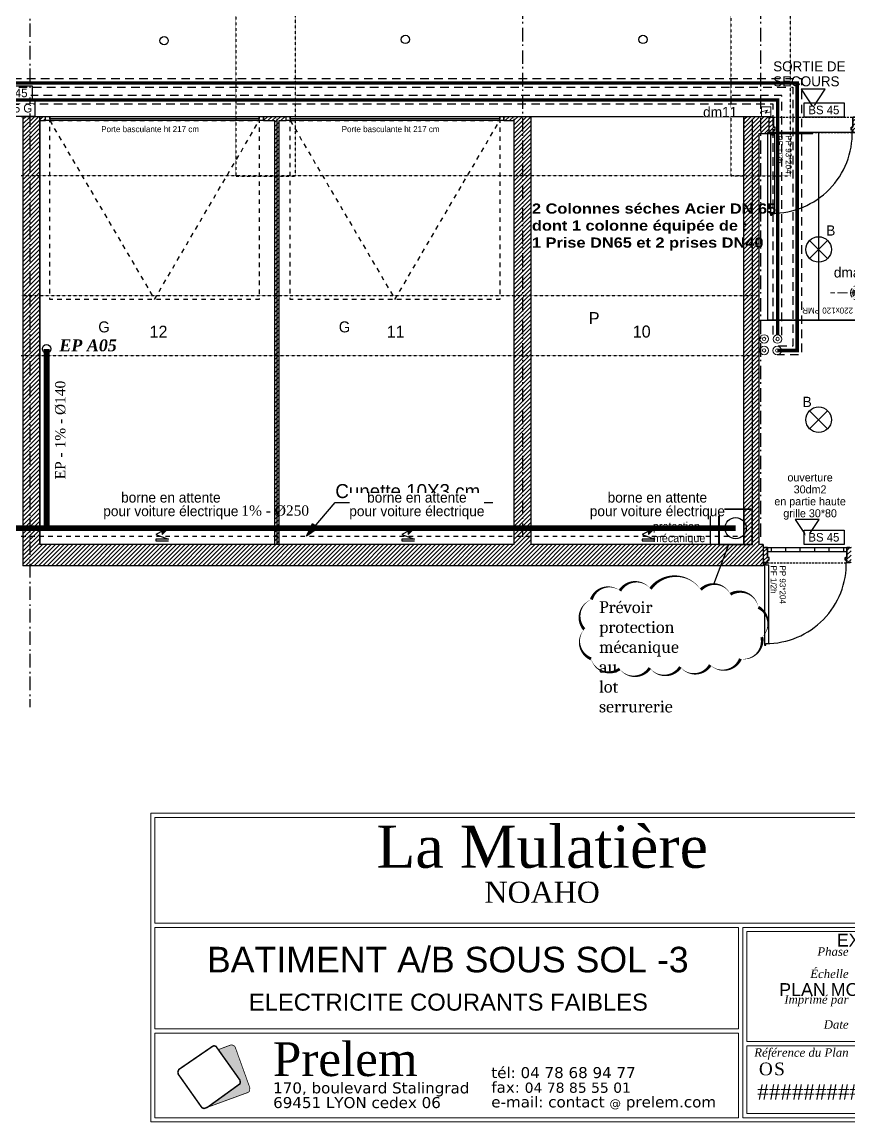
# Model space of a CAD drawing. Header units: centimetres. Extents: x 2191 to 12545, y -680 to 18662.
# Drawn here: x 5578 to 6549, y 7402 to 8699 of the extents above; entities that cross this region are included whole.
import ezdxf
from ezdxf.enums import TextEntityAlignment as Align

# ---------------------------------------------------------------- set-up
doc = ezdxf.new("R2010")
doc.units = ezdxf.units.CM
for name, pattern in [('ACAD_ISO02W100', [15, 12, -3]), ('prlm_ef', [0.165, 0.1, -0.065]), ('prlm_ep', [2.5, 1.25, -0.25, 0.25, -0.25, 0.25, -0.25]), ('Style de ligne -1', [0.41664, 0.20828, -0.20836]), ('Style de ligne -13', [0.147638, 0.098425, -0.049213]), ('Style de ligne -5', [0.20828, 0.069425, -0.138855]), ('Style de ligne -6', [1.04164, 0.625, -0.20828, 0.06943, -0.13893]), ('VW-01', [0.41656, 0.20828, -0.20828])]:
    doc.linetypes.add(name, pattern=pattern)
for name, color, linetype, lineweight in [('B BATI-structure', 40, 'VW-01', 30), ('prlm-ELEC-CFO', 1, 'Continuous', 25), ('prlm-ELEC-SSI', 6, 'Continuous', 25), ('prlm-ZCARTOUCHE', 181, 'Continuous', 13)]:
    doc.layers.add(name, color=color, linetype=linetype, lineweight=lineweight)
for name, color, linetype in [('B GÈnÈral_Hatch', 252, 'Continuous'), ('B Général', 252, 'Continuous'), ('C ANNOTATIONS-axes horizontaux', 252, 'Style de ligne -1'), ('C ANNOTATIONS-niveaux', 252, 'Continuous'), ('C ANNOTATIONS-PMR', 252, 'Style de ligne -5'), ('C ANNOTATIONS-prestations', 252, 'Continuous'), ('C ANNOTATIONS-prestations_Hatch', 252, 'Continuous'), ('C ANNOTATIONS-texte', 252, 'Continuous'), ('prlm-EAU-EF', 161, 'Continuous'), ('prlm-EAU-EP', 141, 'Continuous'), ('prlm-EAU-EPEXT', 145, 'Continuous'), ('prlm-MOD', 64, 'Continuous')]:
    doc.layers.add(name, color=color, linetype=linetype)
doc.styles.add('Arial', font='arial.ttf')
doc.styles.add('Eurostile', font='Eurosti.TTF')
doc.styles.add('Eurostile (bold)', font='Eurostib.TTF')
doc.styles.add('Eurostile (italic)', font='Eurostib.TTF')
doc.styles.add('prlm-eau-ef', font='ariblk.ttf', dxfattribs={"height": 18})
doc.styles.add('prlm-eau-ep', font='timesbi.ttf', dxfattribs={"height": 18})
doc.styles.add('prlm-eau-euev', font='pala.ttf', dxfattribs={"height": 18})
doc.styles.add('prlm-elec-cfo', font='comic.ttf', dxfattribs={"height": 12})
doc.styles.add('prlm-elec-ssi', font='comic.ttf', dxfattribs={"height": 12})
doc.styles.add('prlm-georgia', font='georgia.ttf', dxfattribs={"height": 1.8})
doc.styles.add('prlm-mod', font='cambriaz.ttf', dxfattribs={"height": 18})
doc.styles.add('prlm-verdana', font='verdana.ttf', dxfattribs={"height": 0.9})
doc.styles.get("Standard").update_dxf_attribs({"font": 'isocp.shx', "height": 15})
pattern_1 = [(45, (-631.0246, 4809.0234), (2.4253472, -2.6458333), [])]
pattern_2 = [(45, (0, 0), (2.42535, -2.64583), [])]

# ---------------------------------------------------------------- blocks, each defined once
blk = doc.blocks.new('A 70.Rectangle 220.120 PMR')
at = {"layer": 'B Général', "linetype": 'VW-01', "ltscale": 645.16, "flags": 128}
blk.add_lwpolyline([(-60, 110), (60, 110), (60, -110), (-60, -110)], close=True, dxfattribs=at)
at = {"layer": 'B Général', "ltscale": 25.4, "insert": (-20.6, 98.1), "char_height": 7.059, "attachment_point": 5, "line_spacing_factor": 0.894142, "style": 'Eurostile (italic)'}
blk.add_mtext('220x120 PMR', dxfattribs=at)
blk = doc.blocks.new('A 70.Parking Spaces')
at = {"layer": 'B Général', "linetype": 'Continuous'}
for p, q in [((0, 0), (0, 500)), ((260, 0), (260, 500)), ((0, 0), (260, 0))]:
    blk.add_line(p, q, dxfattribs=at)
at = {"layer": 'B Général', "extrusion": (0, 0, -1), "insert": (130, 250), "char_height": 14.12, "attachment_point": 5, "text_direction": (-1, 0, 0), "line_spacing_factor": 0.894142, "style": 'Eurostile'}
blk.add_mtext('10', dxfattribs=at)
blk = doc.blocks.new('A 70.Parking Spaces-1')
at = {"layer": 'B Général', "linetype": 'Continuous'}
for p, q in [((0, 0), (0, 500)), ((278.5, 0), (278.5, 500)), ((557, 0), (557, 500)), ((0, 0), (557, 0))]:
    blk.add_line(p, q, dxfattribs=at)
at = {"layer": 'B Général', "extrusion": (0, 0, -1), "char_height": 14.118, "attachment_point": 5, "text_direction": (-1, 0, 0), "line_spacing_factor": 0.894142, "style": 'Eurostile'}
for s, insert in [('11', (139.25, 250)), ('12', (417.75, 250))]:
    blk.add_mtext(s, dxfattribs=dict(at, insert=insert))
blk = doc.blocks.new('A 70.PP 93_204 PF1_2h mur20')
at = {"layer": 'B GÈnÈral_Hatch', "linetype": 'Continuous'}
h = blk.add_hatch(dxfattribs=at)
h.set_pattern_fill('50_BETON', color=256, style=0, pattern_type=2)
h.set_pattern_definition(pattern_2)
edge = h.paths.add_edge_path()
edge.add_line((-51.6, -9), (-50.9, -8.4))
edge.add_line((-50.9, -8.4), (-50.9, -8.4))
edge.add_arc((-50.8, -8.5), 0.2, 48.9909, 131.0091, ccw=False)
edge.add_line((-50.7, -8.4), (-50.7, -8.4))
edge.add_line((-50.7, -8.4), (-50.1, -8.9))
edge.add_line((-50.1, -8.9), (-50.1, -8.9))
edge.add_arc((-50.1, -8.8), 0.05, 228.9909, 270)
edge.add_line((-50.1, -8.9), (-50.1, -8.9))
edge.add_line((-50.1, -8.9), (-46.7, -8.9))
edge.add_line((-46.7, -8.9), (-46.7, -8.9))
edge.add_arc((-46.7, -8.8), 0.0435, 270, 360)
edge.add_line((-46.7, -8.8), (-46.7, 2.7))
edge.add_arc((-46.5, 2.7), 0.174, 90, 180, ccw=False)
edge.add_line((-46.5, 2.9), (-46.5, 2.9))
edge.add_line((-46.5, 2.9), (-44.9, 2.9))
edge.add_line((-44.9, 2.9), (-44.9, 2.9))
edge.add_arc((-44.9, 2.9), 0.0435, 270, 360)
edge.add_line((-44.9, 2.9), (-44.9, 6))
edge.add_arc((-44.9, 6), 0.0435, 0, 90)
edge.add_line((-44.9, 6), (-44.9, 6))
edge.add_line((-44.9, 6), (-46.5, 6))
edge.add_line((-46.5, 6), (-46.5, 6))
edge.add_arc((-46.5, 6.2), 0.174, 180, 270, ccw=False)
edge.add_line((-46.7, 6.2), (-46.7, 8.8))
edge.add_arc((-46.7, 8.8), 0.0435, 0, 90)
edge.add_line((-46.7, 8.9), (-46.7, 8.9))
edge.add_line((-46.7, 8.9), (-50.1, 8.9))
edge.add_line((-50.1, 8.9), (-50.1, 8.9))
edge.add_arc((-50.1, 8.8), 0.05, 90, 131.0091)
edge.add_line((-50.1, 8.9), (-50.1, 8.9))
edge.add_line((-50.1, 8.9), (-50.7, 8.4))
edge.add_line((-50.7, 8.4), (-50.7, 8.4))
edge.add_arc((-50.8, 8.5), 0.2, 233.0967, 311.0091, ccw=False)
edge.add_line((-50.9, 8.4), (-50.9, 8.4))
edge.add_line((-50.9, 8.4), (-51.4, 8.8))
edge.add_line((-51.4, 8.8), (-51.4, 8.8))
edge.add_line((-51.4, 8.8), (-51.6, 9))
edge.add_line((-51.6, 9), (-51.6, -9))
h = blk.add_hatch(dxfattribs=at)
h.set_pattern_fill('50_BETON', color=256, style=0, pattern_type=2)
h.set_pattern_definition(pattern_2)
edge = h.paths.add_edge_path()
edge.add_line((51.6, -9), (50.9, -8.4))
edge.add_line((50.9, -8.4), (50.9, -8.4))
edge.add_arc((50.8, -8.5), 0.2, 48.9909, 131.0091)
edge.add_line((50.7, -8.4), (50.7, -8.4))
edge.add_line((50.7, -8.4), (50.1, -8.9))
edge.add_line((50.1, -8.9), (50.1, -8.9))
edge.add_arc((50.1, -8.8), 0.05, 270, 311.0091, ccw=False)
edge.add_line((50.1, -8.9), (50.1, -8.9))
edge.add_line((50.1, -8.9), (46.7, -8.9))
edge.add_line((46.7, -8.9), (46.7, -8.9))
edge.add_arc((46.7, -8.8), 0.0435, 180, 270, ccw=False)
edge.add_line((46.7, -8.8), (46.7, 2.7))
edge.add_arc((46.5, 2.7), 0.174, 0, 90)
edge.add_line((46.5, 2.9), (46.5, 2.9))
edge.add_line((46.5, 2.9), (44.9, 2.9))
edge.add_line((44.9, 2.9), (44.9, 2.9))
edge.add_arc((44.9, 2.9), 0.0435, 180, 270, ccw=False)
edge.add_line((44.9, 2.9), (44.9, 6))
edge.add_arc((44.9, 6), 0.0435, 90, 180, ccw=False)
edge.add_line((44.9, 6), (44.9, 6))
edge.add_line((44.9, 6), (46.5, 6))
edge.add_line((46.5, 6), (46.5, 6))
edge.add_arc((46.5, 6.2), 0.174, 270, 360)
edge.add_line((46.7, 6.2), (46.7, 8.8))
edge.add_arc((46.7, 8.8), 0.0435, 90, 180, ccw=False)
edge.add_line((46.7, 8.9), (46.7, 8.9))
edge.add_line((46.7, 8.9), (50.1, 8.9))
edge.add_line((50.1, 8.9), (50.1, 8.9))
edge.add_arc((50.1, 8.8), 0.05, 48.9909, 90, ccw=False)
edge.add_line((50.1, 8.9), (50.1, 8.9))
edge.add_line((50.1, 8.9), (50.7, 8.4))
edge.add_line((50.7, 8.4), (50.7, 8.4))
edge.add_arc((50.8, 8.5), 0.2, 228.9909, 306.9033)
edge.add_line((50.9, 8.4), (50.9, 8.4))
edge.add_line((50.9, 8.4), (51.4, 8.8))
edge.add_line((51.4, 8.8), (51.4, 8.8))
edge.add_line((51.4, 8.8), (51.6, 9))
edge.add_line((51.6, 9), (51.6, -9))
at = {"layer": 'B Général', "linetype": 'Style de ligne -13', "ltscale": 25.4}
for p, q in [((46.7, 9), (-46.7, 9)), ((46.7, -9), (-46.7, -9))]:
    blk.add_line(p, q, dxfattribs=at)
at = {"layer": 'B Général', "linetype": 'Continuous', "flags": 128}
for points in [[(45, 12), (48.5, 12), (48.5, 10), (50, 10), (50, 106), (48.5, 106), (48.5, 104), (45, 104)], [(0, -20.5), (-14, -41.9), (14, -41.9)]]:
    blk.add_lwpolyline(points, close=True, dxfattribs=at)
for points in [[(-46.5, 8.8), (-46.5, 6.2, 0.414214), (-46.5, 6.1), (-46.5, 6.1), (-44.9, 6.1), (-44.9, 6.1, -0.414214), (-44.7, 6), (-44.7, 2.9, -0.414214), (-44.9, 2.7), (-44.9, 2.7), (-46.5, 2.7), (-46.5, 2.7, 0.414214), (-46.5, 2.7), (-46.5, -8.8, -0.414214), (-46.7, -9), (-46.7, -9), (-50.1, -9), (-50.1, -9, -0.18087), (-50.2, -9), (-50.2, -8.9), (-50.8, -8.5), (-50.8, -8.5, 0.373975), (-50.8, -8.5), (-50.8, -8.5), (-51.5, -9), (-51.6, -9), (-50.9, -8.4), (-50.9, -8.4, -0.373975), (-50.7, -8.4), (-50.7, -8.4), (-50.1, -8.9), (-50.1, -8.9, 0.18087), (-50.1, -8.9), (-50.1, -8.9), (-46.7, -8.9), (-46.7, -8.9, 0.414214), (-46.7, -8.8), (-46.7, 2.7, -0.414214), (-46.5, 2.9), (-46.5, 2.9), (-44.9, 2.9), (-44.9, 2.9, 0.414214), (-44.9, 2.9), (-44.9, 6, 0.414214), (-44.9, 6), (-44.9, 6), (-46.5, 6), (-46.5, 6, -0.414214), (-46.7, 6.2), (-46.7, 8.8, 0.414214), (-46.7, 8.9), (-46.7, 8.9), (-50.1, 8.9), (-50.1, 8.9, 0.18087), (-50.1, 8.9), (-50.1, 8.9), (-50.7, 8.4), (-50.7, 8.4, -0.353689), (-50.9, 8.4), (-50.9, 8.4), (-51.4, 8.8), (-51.4, 8.8), (-51.6, 9), (-51.5, 9), (-50.9, 8.5, 0.385556), (-50.8, 8.5), (-50.8, 8.5), (-50.2, 8.9), (-50.2, 9, -0.18087), (-50.1, 9), (-50.1, 9), (-46.7, 9), (-46.7, 9, -0.414214)], [(46.5, 8.8), (46.5, 6.2, -0.414214), (46.5, 6.1), (46.5, 6.1), (44.9, 6.1), (44.9, 6.1, 0.414214), (44.7, 6), (44.7, 2.9, 0.414214), (44.9, 2.7), (44.9, 2.7), (46.5, 2.7), (46.5, 2.7, -0.414214), (46.5, 2.7), (46.5, -8.8, 0.414214), (46.7, -9), (46.7, -9), (50.1, -9), (50.1, -9, 0.18087), (50.2, -9), (50.2, -8.9), (50.8, -8.5), (50.8, -8.5, -0.373975), (50.8, -8.5), (50.8, -8.5), (51.5, -9), (51.6, -9), (50.9, -8.4), (50.9, -8.4, 0.373975), (50.7, -8.4), (50.7, -8.4), (50.1, -8.9), (50.1, -8.9, -0.18087), (50.1, -8.9), (50.1, -8.9), (46.7, -8.9), (46.7, -8.9, -0.414214), (46.7, -8.8), (46.7, 2.7, 0.414214), (46.5, 2.9), (46.5, 2.9), (44.9, 2.9), (44.9, 2.9, -0.414214), (44.9, 2.9), (44.9, 6, -0.414214), (44.9, 6), (44.9, 6), (46.5, 6), (46.5, 6, 0.414214), (46.7, 6.2), (46.7, 8.8, -0.414214), (46.7, 8.9), (46.7, 8.9), (50.1, 8.9), (50.1, 8.9, -0.18087), (50.1, 8.9), (50.1, 8.9), (50.7, 8.4), (50.7, 8.4, 0.353689), (50.9, 8.4), (50.9, 8.4), (51.4, 8.8), (51.4, 8.8), (51.6, 9), (51.5, 9), (50.9, 8.5, -0.385556), (50.8, 8.5), (50.8, 8.5), (50.2, 8.9), (50.2, 9, 0.18087), (50.1, 9), (50.1, 9), (46.7, 9), (46.7, 9, 0.414214)]]:
    blk.add_lwpolyline(points, format="xyb", close=True, dxfattribs=at)
at = {"layer": 'B Général', "linetype": 'Continuous'}
blk.add_circle((48.5, 9.5), 0.5, dxfattribs=at)
blk.add_arc((48.5, 9.5), 94.5, 90, 181.2323, dxfattribs=at)
at = {"layer": 'C ANNOTATIONS-prestations', "insert": (25.2, 12.2), "char_height": 7.06, "attachment_point": 1, "rotation": 90, "line_spacing_factor": 0.894142, "style": 'Eurostile'}
blk.add_mtext('PP 93*204\\PPF 1/2h\\P', dxfattribs=at)
blk = doc.blocks.new('A 70.Porte basculante ht200cm')
at = {"layer": 'B Général', "linetype": 'Style de ligne -1', "ltscale": 25.4}
for p, q in [((-123, -2.5), (0, -212.5)), ((0, -212.5), (123, -2.5))]:
    blk.add_line(p, q, dxfattribs=at)
at = {"layer": 'B Général', "linetype": 'Continuous', "flags": 128}
for points in [[(-128, 2.5), (128, 2.5), (128, -2.5), (-128, -2.5)], [(-123, 2.5), (123, 2.5), (123, -0.5), (-123, -0.5)]]:
    blk.add_lwpolyline(points, close=True, dxfattribs=at)
at = {"layer": 'B Général', "flags": 128}
for points in [[(-128, 2.5), (-123, 2.5), (-123, -2.5), (-128, -2.5)], [(123, 2.5), (128, 2.5), (128, -2.5), (123, -2.5)]]:
    blk.add_lwpolyline(points, close=True, dxfattribs=at)
at = {"layer": 'B Général', "linetype": 'Style de ligne -1', "ltscale": 25.4, "flags": 128}
blk.add_lwpolyline([(-123, -2.5), (123, -2.5), (123, -212.5), (-123, -212.5)], close=True, dxfattribs=at)
at = {"layer": 'B Général', "insert": (-66, -238.4), "char_height": 12.9, "attachment_point": 1, "line_spacing_factor": 0.894142, "style": 'Eurostile'}
blk.add_mtext('G', dxfattribs=at)
at = {"layer": 'C ANNOTATIONS-prestations', "insert": (-62.6, -9), "char_height": 7.059, "attachment_point": 1, "line_spacing_factor": 0.894142, "style": 'Eurostile'}
blk.add_mtext('Porte basculante ht 217 cm', dxfattribs=at)
blk = doc.blocks.new('A 70.Groupe-12-1')
at = {"layer": 'C ANNOTATIONS-prestations_Hatch', "linetype": 'Continuous'}
blk.add_hatch(color=250, dxfattribs=at).paths.add_polyline_path([(6556.6, 3295.6), (6543, 3286.4), (6550.2, 3301.2)])
at = {"layer": 'C ANNOTATIONS-prestations', "flags": 128}
blk.add_lwpolyline([(6543, 3286.4), (6576.8, 3325.9), (6761.9, 3325.9)], dxfattribs=at)
at = {"layer": 'C ANNOTATIONS-prestations', "linetype": 'Continuous', "flags": 128}
blk.add_lwpolyline([(6556.6, 3295.6), (6543, 3286.4), (6550.2, 3301.2)], close=True, dxfattribs=at)
at = {"layer": 'C ANNOTATIONS-prestations', "insert": (6576.8, 3347.4), "char_height": 16.471, "attachment_point": 1, "line_spacing_factor": 0.894142, "style": 'Eurostile'}
blk.add_mtext('Cunette 10X3 cm', dxfattribs=at)
blk = doc.blocks.new('xi.colonneef')
at = {"layer": 'B Général', "lineweight": 18}
for radius in [5, 2]:
    blk.add_circle((0, 0), radius, dxfattribs=at)
blk = doc.blocks.new('A 70.Groupe-13-1')
at = {"layer": 'B Général', "flags": 128}
for points in [[(7017.6, 3317.8), (7056.5, 3317.8), (7056.5, 3276.4), (7017.6, 3276.4)], [(7585, 3306), (7614.5, 3306), (7614.5, 3276.4), (7585, 3276.4)]]:
    blk.add_lwpolyline(points, close=True, dxfattribs=at)
at = {"layer": 'C ANNOTATIONS-prestations', "char_height": 9.41, "attachment_point": 1, "line_spacing_factor": 0.894142, "style": 'Eurostile'}
for insert in [(6949.9, 3302.6), (7517.4, 3302.6)]:
    blk.add_mtext('protection\\Pmécanique ', dxfattribs=dict(at, insert=insert))
blk = doc.blocks.new('xi.ep')
at = {"layer": 'prlm-EAU-EP', "color": 0, "linetype": 'ByBlock', "lineweight": -2}
blk.add_circle((0, 0), 5, dxfattribs=at)
blk = doc.blocks.new('xi.epext')
at = {"layer": 'prlm-EAU-EPEXT', "color": 0, "linetype": 'ByBlock', "lineweight": -2}
blk.add_circle((0, 0), 5, dxfattribs=at)
blk = doc.blocks.new('xi.alim')
at = {"layer": 'prlm-ELEC-CFO', "lineweight": 5}
blk.add_hatch(color=0, dxfattribs=at).paths.add_polyline_path([(-3, 6), (-0.1, 3.7), (0, 0), (7.5, 7.5)])
at = {"layer": 'prlm-ELEC-CFO', "color": 0}
blk.add_lwpolyline([(1, 4.2), (-7.5, 0), (7.5, -5.5), (-7.5, -5.5), (-7.5, -7.5), (7.5, -7.5)], dxfattribs=at)
at = {"layer": 'prlm-ELEC-CFO', "color": 0, "lineweight": 5, "flags": 128}
blk.add_lwpolyline([(-3, 6), (-0.1, 3.7), (0, 0), (7.5, 7.5)], close=True, dxfattribs=at)
blk = doc.blocks.new('xi.lumB')
at = {"layer": 'prlm-ELEC-CFO', "color": 0, "linetype": 'ByBlock'}
for p, q in [((10.6, 10.6), (-10.6, -10.6)), ((-10.6, 10.6), (10.6, -10.6))]:
    blk.add_line(p, q, dxfattribs=at)
blk.add_circle((0, 0), 15, dxfattribs=at)
blk = doc.blocks.new('xi.dma')
at = {"layer": 'prlm-ELEC-CFO', "color": 0, "linetype": 'ACAD_ISO02W100', "lineweight": 5, "flags": 128}
for points in [[(0, 0), (0, 35)], [(-20, 0), (20, 0)]]:
    blk.add_lwpolyline(points, dxfattribs=at)
at = {"layer": 'prlm-ELEC-CFO', "color": 0, "linetype": 'ByBlock', "lineweight": 5}
for radius, start, end in [(9, 145, 191.803), (6.5, 145, 199.0387), (9, 55, 125), (5, 145, 207.3745), (6.5, 55, 125), (5, 55, 125), (5, 332.6255, 35), (6.5, 340.9613, 35), (9, 348.197, 35)]:
    blk.add_arc((0, 2.4), radius, start, end, dxfattribs=at)
blk = doc.blocks.new('xi.bs45')
at = {"layer": 'prlm-ELEC-SSI', "color": 0, "linetype": 'ByBlock', "lineweight": -2}
blk.add_lwpolyline([(-23.5, 17), (23.5, 17), (23.5, 0), (-23.5, 0)], close=True, dxfattribs=at)
at = {"layer": 'prlm-ELEC-SSI', "color": 0, "linetype": 'ByBlock', "lineweight": -2, "insert": (-0.2, 8.4), "char_height": 10, "width": 43.769, "attachment_point": 5, "style": 'prlm-elec-cfo', "bg_fill": 3, "box_fill_scale": 1, "bg_fill_color": 256, "bg_fill_transparency": 0}
blk.add_mtext('BS 45', dxfattribs=at)
blk = doc.blocks.new('xi.bs45g')
at = {"layer": 'prlm-ELEC-SSI', "color": 0, "linetype": 'ByBlock', "lineweight": -2}
blk.add_lwpolyline([(-26.5, 19), (26.5, 19), (26.5, 0), (-26.5, 0)], close=True, dxfattribs=at)
at = {"layer": 'prlm-ELEC-SSI', "color": 0, "linetype": 'ByBlock', "lineweight": -2, "insert": (0.1, 9.5), "char_height": 10, "width": 49.661, "attachment_point": 5, "style": 'prlm-elec-cfo', "bg_fill": 3, "box_fill_scale": 1, "bg_fill_color": 256, "bg_fill_transparency": 0}
blk.add_mtext('BS45 G', dxfattribs=at)
blk = doc.blocks.new('xi.dm')
at = {"layer": 'prlm-ELEC-SSI', "color": 0, "lineweight": 20, "flags": 128}
blk.add_lwpolyline([(5.5, 0), (5.5, 11), (-5.5, 11), (-5.5, 0)], close=True, dxfattribs=at)
at = {"layer": 'prlm-ELEC-SSI', "color": 0, "linetype": 'ByBlock', "lineweight": 13, "flags": 128}
blk.add_lwpolyline([(-5.5, 5.5), (1.5, 7.4), (-1.2, 3.9), (5.5, 5.5)], dxfattribs=at)
blk = doc.blocks.new('cartouche_BET')
at = {"layer": 'prlm-ZCARTOUCHE'}
blk.add_hatch(color=0, dxfattribs=at).paths.add_polyline_path([(10.04, 4.46), (10.1, 4.2), (10.05, 4), (6.22, 1.23), (11.06, 3), (11.21, 3.19), (11.22, 3.55), (9.47, 8.4), (9.27, 8.56), (9, 8.61), (7.57, 8.07), (7.5, 8.04)])
at = {"layer": 'prlm-ZCARTOUCHE', "color": 0}
blk.add_lwpolyline([(0, 10), (0, 0), (69, 0), (69, 10)], close=True, dxfattribs=at)
for points, const_width in [([(6.81, 8.43), (2.83, 5.7), (2.72, 5.42), (2.76, 5.14), (5.55, 1.19), (5.8, 1.08), (6.22, 1.23), (10.05, 4), (10.1, 4.2), (10.04, 4.46), (7.22, 8.43), (6.98, 8.51), (6.81, 8.43)], 0.18), ([(6.22, 1.23), (11.06, 3), (11.21, 3.19), (11.22, 3.55), (9.47, 8.4), (9.27, 8.56), (9, 8.61), (7.57, 8.07), (7.5, 8.04)], 0.09)]:
    blk.add_lwpolyline(points, dxfattribs=dict(at, const_width=const_width))
at = {"layer": 'prlm-ZCARTOUCHE', "color": 0, "attachment_point": 4, "line_spacing_factor": 0.8, "style": 'prlm-verdana'}
for s, insert, char_height, width in [('{\\fGeorgia|b0|i0|c0|p18;Prelem}', (13.95, 6.89), 4, 47.6343), ('tél: 04 78 68 94 77\\Pfax: {\\H0.92308x;04 78 85 55 01}   \\Pe-mail: contact {\\H0.7692x;@} prelem.com', (39.77, 3.41), 1.3, 31.0691), ('170, boulevard Stalingrad   ^J69451 LYON cedex 06', (13.98, 2.64), 1.3, 47.6343)]:
    blk.add_mtext(s, dxfattribs=dict(at, insert=insert, char_height=char_height, width=width))
blk = doc.blocks.new('$CTfon')
at = {"color": 0}
blk.add_wipeout([(-104.48, 36.98), (0.47, 36.98), (0.47, -0.48), (-104.48, -0.48)], dxfattribs=at).dxf.layer = 'prlm-ZCARTOUCHE'
at = {"layer": 'prlm-ZCARTOUCHE', "color": 0}
for points in [[(-104, 36.5), (0, 36.5), (0, 0), (-104, 0)], [(-103.5, 36), (-0.5, 36), (-0.5, 23.5), (-103.5, 23.5)], [(-103.5, 23), (-34.5, 23), (-34.5, 11), (-103.5, 11)], [(-34, 23), (-0.5, 23), (-0.5, 0.5), (-34, 0.5)], [(-1, 9.5), (-33.5, 9.5), (-33.5, 22.5), (-1, 22.5)], [(-1, 1), (-33.5, 1), (-33.5, 9), (-1, 9)]]:
    blk.add_lwpolyline(points, close=True, dxfattribs=at)
blk.add_blockref('cartouche_BET', (-103.5, 0.5), dxfattribs=at)
at = {"layer": 'prlm-ZCARTOUCHE', "color": 0, "linetype": 'ByBlock', "ltscale": 20, "char_height": 1, "attachment_point": 6}
for s, insert, width in [('{\\fGeorgia|b0|i1|c0|p18;Phase}', (-21.49, 20.13), 11), ('{\\fGeorgia|b0|i1|c0|p18;Échelle}', (-21.49, 17.5), 11), ('{\\fGeorgia|b0|i1|c0|p18;Imprimé par}', (-21.49, 14.31), 11), ('{\\fGeorgia|b0|i1|c0|p18;Date}', (-21.49, 11.51), 11), ('{\\fGeorgia|b0|i1|c0|p18;Référence du Plan}', (-21.49, 8.04), 12.8598)]:
    blk.add_mtext(s, dxfattribs=dict(at, insert=insert, width=width))
blk = doc.blocks.new('$CTaff')
at = {"layer": 'prlm-ZCARTOUCHE', "color": 0, "linetype": 'ByBlock', "lineweight": -2, "style": 'prlm-georgia', "flags": 8}
blk.add_attdef('CTAFF', text='', height=5, dxfattribs=at).set_placement((-52.46, 32.05), align=Align.MIDDLE_CENTER)
blk = doc.blocks.new('$CTcli')
at = {"layer": 'prlm-ZCARTOUCHE', "color": 0, "linetype": 'ByBlock', "lineweight": -2, "style": 'prlm-georgia', "flags": 8}
blk.add_attdef('CTCLI', text='', height=2.5, dxfattribs=at).set_placement((-52.46, 26.66), align=Align.MIDDLE_CENTER)

msp = doc.modelspace()

# ---------------------------------------------------------------- hatches: boundary and pattern name
at = {"layer": 'B GÈnÈral_Hatch', "linetype": 'Continuous'}
h = msp.add_hatch(dxfattribs=at)
h.set_pattern_fill('50_BETON', color=256, style=0, pattern_type=2)
h.set_pattern_definition(pattern_1)
h.paths.add_polyline_path([(5578.9, 8060.5), (5598.9, 8085.5), (5598.9, 8588.4), (5578.9, 8588.4)])
h = msp.add_hatch(dxfattribs=at)
h.set_pattern_fill('50_BETON', color=256, style=0, pattern_type=2)
h.set_pattern_definition(pattern_1)
h.paths.add_polyline_path([(5598.9, 8588.4), (5598.9, 8583.4), (5605.4, 8583.4), (5605.4, 8588.4)])
h = msp.add_hatch(dxfattribs=at)
h.set_pattern_fill('50_BETON', color=256, style=0, pattern_type=2)
h.set_pattern_definition(pattern_1)
h.paths.add_polyline_path([(5861.4, 8588.4), (5861.4, 8583.4), (5887.9, 8583.4), (5887.9, 8588.4)])
h = msp.add_hatch(dxfattribs=at)
h.set_pattern_fill('50_BETON', color=256, style=0, pattern_type=2)
h.set_pattern_definition(pattern_1)
h.paths.add_polyline_path([(6155.7, 8583.4), (6175.7, 8588.4), (6143.9, 8588.4), (6143.9, 8583.4)])
h = msp.add_hatch(dxfattribs=at)
h.set_pattern_fill('50_BETON', color=256, style=0, pattern_type=2)
h.set_pattern_definition(pattern_1)
h.paths.add_polyline_path([(6175.7, 8588.4), (6155.7, 8583.4), (6155.7, 8085.5), (6175.7, 8085.5)])
h = msp.add_hatch(dxfattribs=at)
h.set_pattern_fill('50_BETON', color=256, style=0, pattern_type=2)
h.set_pattern_definition(pattern_1)
h.paths.add_polyline_path([(6455.5, 8588.4), (6425.5, 8588.4), (6443.5, 8568.4), (6455.5, 8568.4)])
h = msp.add_hatch(dxfattribs=at)
h.set_pattern_fill('50_BETON', color=256, style=0, pattern_type=2)
h.set_pattern_definition(pattern_1)
h.paths.add_polyline_path([(6443.5, 8568.4), (6425.5, 8588.4), (6425.5, 8085.5), (6443.5, 8085.5)])
h = msp.add_hatch(dxfattribs=at)
h.set_pattern_fill('50_BETON', color=256, style=0, pattern_type=2)
h.set_pattern_definition(pattern_1)
h.paths.add_polyline_path([(5879.9, 8583.4), (5874.9, 8583.4), (5874.9, 8085.5), (5879.9, 8085.5)])
h = msp.add_hatch(dxfattribs=at)
h.set_pattern_fill('50_BETON', color=256, style=0, pattern_type=2)
h.set_pattern_definition(pattern_1)
h.paths.add_polyline_path([(5598.9, 8085.5), (5578.9, 8060.5), (6448.5, 8060.5), (6448.5, 8085.5)])
at = {"layer": 'C ANNOTATIONS-prestations_Hatch', "linetype": 'Continuous'}
h = msp.add_hatch(dxfattribs=at)
h.set_pattern_fill('BARDAGE BOIS-2', color=256, style=0, pattern_type=2)
h.set_pattern_definition([(90, (-631.025, 4809.023), (17, 0), [])])
h.paths.add_polyline_path([(6453.6, 8076.8), (6453.6, 8081.8), (6546.6, 8081.8), (6546.6, 8076.8)])

# ---------------------------------------------------------------- linework, layer by layer
at = {"layer": 'B BATI-structure', "flags": 128}
for points in [[(5898.9, 8518.3), (5898.9, 9258.3), (5828.9, 9258.3), (5828.9, 8518.3)], [(6480.5, 8518.4), (6480.5, 9258.4), (6410.5, 9258.4), (6410.5, 8518.4)]]:
    msp.add_lwpolyline(points, close=True, dxfattribs=at)
for points in [[(5576.9, 8588.4), (6425.5, 8588.4), (6425.5, 8518.4), (5576.9, 8518.4)], [(5576.9, 8307.4), (6443.5, 8307.4), (6443.5, 8377.4), (5576.9, 8377.4)]]:
    msp.add_lwpolyline(points, dxfattribs=at)
at = {"layer": 'B Général', "linetype": 'Continuous', "lineweight": 18}
for p, q in [((5578.9, 8588.4), (5578.9, 8060.5)), ((5598.9, 8588.4), (5598.9, 8085.5)), ((5598.9, 8588.4), (5605.4, 8588.4)), ((5861.4, 8588.4), (5887.9, 8588.4)), ((6143.9, 8588.4), (6175.7, 8588.4)), ((6175.7, 8085.5), (6175.7, 8588.4)), ((6425.5, 8588.4), (6455.5, 8588.4)), ((6425.5, 8085.5), (6425.5, 8588.4)), ((5598.9, 8583.4), (5605.4, 8583.4)), ((5861.4, 8583.4), (5874.9, 8583.4)), ((5874.9, 8085.5), (5874.9, 8583.4)), ((5879.9, 8583.4), (5887.9, 8583.4)), ((5879.9, 8085.5), (5879.9, 8583.4)), ((6143.9, 8583.4), (6155.7, 8583.4)), ((6155.7, 8085.5), (6155.7, 8583.4)), ((6443.5, 8568.4), (6455.5, 8568.4)), ((6443.5, 8085.5), (6443.5, 8568.4)), ((5872.4, 8085.5), (5598.9, 8085.5)), ((6154.9, 8085.5), (5877.4, 8085.5)), ((6425.5, 8085.5), (6175.7, 8085.5)), ((6448.5, 8085.5), (6443.5, 8085.5)), ((6448.5, 8060.5), (5578.9, 8060.5))]:
    msp.add_line(p, q, dxfattribs=at)
at = {"layer": 'B Général', "linetype": 'Continuous'}
for p, q in [((5578.9, 8588.4), (5578.9, 8060.5)), ((5578.9, 8588.4), (5598.9, 8588.4)), ((5598.9, 8588.4), (5598.9, 8085.5)), ((5598.9, 8588.4), (5605.4, 8588.4)), ((5598.9, 8583.4), (5598.9, 8588.4)), ((5605.4, 8583.4), (5605.4, 8588.4)), ((5861.4, 8588.4), (5887.9, 8588.4)), ((5861.4, 8583.4), (5861.4, 8588.4)), ((5887.9, 8583.4), (5887.9, 8588.4)), ((6143.9, 8588.4), (6175.7, 8588.4)), ((6143.9, 8583.4), (6143.9, 8588.4)), ((6175.7, 8588.4), (6425.5, 8588.4)), ((6175.7, 8085.5), (6175.7, 8588.4)), ((6425.5, 8588.4), (6455.5, 8588.4)), ((6425.5, 8085.5), (6425.5, 8588.4)), ((6455.5, 8568.4), (6455.5, 8588.4)), ((5598.9, 8583.4), (5605.4, 8583.4)), ((5861.4, 8583.4), (5874.9, 8583.4)), ((5874.9, 8085.5), (5874.9, 8583.4)), ((5879.9, 8583.4), (5887.9, 8583.4)), ((5879.9, 8085.5), (5879.9, 8583.4)), ((6143.9, 8583.4), (6155.7, 8583.4)), ((6155.7, 8085.5), (6155.7, 8583.4)), ((6443.5, 8568.4), (6455.5, 8568.4)), ((6443.5, 8085.5), (6443.5, 8568.4)), ((5872.4, 8085.5), (5608.9, 8085.5)), ((6154.9, 8085.5), (5879.9, 8085.5)), ((6425.5, 8085.5), (6175.7, 8085.5)), ((6448.5, 8085.5), (6443.5, 8085.5)), ((6448.5, 8085.5), (6448.5, 8060.5)), ((6448.5, 8060.5), (5578.9, 8060.5))]:
    msp.add_line(p, q, dxfattribs=at)
at = {"layer": 'B Général', "linetype": 'VW-01', "ltscale": 25.4}
msp.add_line((5576.9, 8095.4), (6434.9, 8095.4), dxfattribs=at)
at = {"layer": 'C ANNOTATIONS-axes horizontaux', "linetype": 'Style de ligne -6', "ltscale": 25.4}
for p, q in [((6165.9, 8094.4), (6165.9, 10629.4)), ((6445.5, 8094.4), (6445.5, 10629.4))]:
    msp.add_line(p, q, dxfattribs=at)
at = {"layer": 'C ANNOTATIONS-axes horizontaux', "linetype": 'Style de ligne -6', "ltscale": 25.4, "flags": 128}
msp.add_lwpolyline([(5643.8, 10629.4), (5643.8, 10545.9), (5586.9, 10496.9), (5586.9, 7894.4)], dxfattribs=at)
at = {"layer": 'C ANNOTATIONS-niveaux', "linetype": 'Style de ligne -6', "ltscale": 25.4}
for p, q in [((6165.9, 8094.4), (6165.9, 10629.4)), ((6445.5, 8094.4), (6445.5, 10629.4))]:
    msp.add_line(p, q, dxfattribs=at)
at = {"layer": 'C ANNOTATIONS-niveaux', "linetype": 'Style de ligne -6', "ltscale": 25.4, "flags": 128}
msp.add_lwpolyline([(5643.8, 10629.4), (5643.8, 10545.9), (5586.9, 10496.9), (5586.9, 7894.4)], dxfattribs=at)
at = {"layer": 'C ANNOTATIONS-prestations', "flags": 128}
msp.add_lwpolyline([(6453.6, 8076.8), (6453.6, 8081.8), (6546.6, 8081.8), (6546.6, 8076.8)], close=True, dxfattribs=at)
at = {"layer": 'prlm-EAU-EF', "linetype": 'prlm_ef', "ltscale": 100, "const_width": 4, "flags": 128}
for points in [[(4356.8, 8282.5), (4336, 8282.5), (4336, 8627.7), (6488.3, 8627.7), (6488.3, 8313.3), (6464.9, 8313.3)], [(6465.3, 8331.8), (6465.3, 8607.7), (4356.9, 8607.7), (4356.9, 8293.6), (4356.9, 8293.6)]]:
    msp.add_lwpolyline(points, dxfattribs=at)
at = {"layer": 'prlm-EAU-EF'}
msp.add_lwpolyline([(6513.4, 8569.4), (6513.4, 8349.4)], dxfattribs=at)
at = {"layer": 'prlm-EAU-EP', "linetype": 'prlm_ep', "ltscale": 20, "const_width": 7, "flags": 128}
for points in [[(5606.7, 8315.2), (5606.7, 8104.6)], [(4369.9, 8104.6), (6416, 8104.6)]]:
    msp.add_lwpolyline(points, dxfattribs=at)
at = {"layer": 'prlm-EAU-EP'}
msp.add_circle((6416, 8104.6), 12.5, dxfattribs=at)
at = {"layer": 'prlm-ELEC-CFO', "ltscale": 25}
for centre in [(5744.7, 8677.3), (6028.1, 8678.8), (6307.2, 8678.8)]:
    msp.add_circle(centre, 4.91, dxfattribs=at)
at = {"layer": 'prlm-MOD', "linetype": 'prlm_ef', "ltscale": 100, "flags": 128}
for points in [[(4356.8, 8277.5), (4331, 8277.5), (4331, 8632.7), (6493.3, 8632.7), (6493.3, 8308.3), (6464.9, 8308.3)], [(4356.8, 8287.5), (4341, 8287.5), (4341, 8622.7), (6483.3, 8622.7), (6483.3, 8318.3), (6464.9, 8318.3)], [(6470.3, 8331.3), (6470.3, 8612.7), (4351.3, 8612.7), (4351.3, 8298.1), (4351.3, 8298.1)], [(6460.3, 8332.3), (6460.3, 8602.7), (4361.3, 8602.7), (4361.3, 8298.8), (4361.3, 8298.8)]]:
    msp.add_lwpolyline(points, dxfattribs=at)
at = {"layer": 'prlm-MOD'}
for points in [[(6453.4, 8569.4), (6453.4, 8349.4), (6573.4, 8349.4), (6573.4, 8569.4), (6453.4, 8569.4)], [(6390.6, 8038.9), (6408.2, 8085.5)]]:
    msp.add_lwpolyline(points, dxfattribs=at)
at = {"layer": 'prlm-MOD', "const_width": 2}
msp.add_lwpolyline([(6396.5, 8126.9), (6435.5, 8126.9), (6435.5, 8085.5), (6396.5, 8085.5)], close=True, dxfattribs=at)
at = {"layer": 'prlm-MOD'}
msp.add_lwpolyline([(6316, 8033.4, 0, 3.5, 0.520567), (6280.1, 8031.1, 0, 3.5, 0.520567), (6280.1, 8031.1, 0, 3.5, 0.520567), (6246.6, 8020.8, 0, 3.5, 0.520567), (6246.6, 8020.8, 0, 3.5, 0.520567), (6238.2, 7985.8, 0, 3.5, 0.520567), (6238.2, 7985.8, 0, 3.5, 0.520567), (6246.2, 7951.1, 0, 3.5, 0.520567), (6246.2, 7951.1, 0, 3.5, 0.520567), (6279.8, 7939.2, 0, 3.5, 0.520567), (6279.8, 7939.2, 0, 3.5, 0.520567), (6315.2, 7940.4, 0, 3.5, 0.520567), (6315.2, 7940.4, 0, 3.5, 0.520567), (6351.1, 7941.5, 0, 3.5, 0.520567), (6351.1, 7941.5, 0, 3.5, 0.520567), (6386.2, 7943.8, 0, 3.5, 0.520567), (6386.2, 7943.8, 0, 3.5, 0.520567), (6421.7, 7951.1, 0, 3.5, 0.520567), (6421.7, 7951.1, 0, 3.5, 0.520567), (6446.9, 7976.6, 0, 3.5, 0.520567), (6446.9, 7976.6, 0, 3.5, 0.520567), (6442.7, 8011.7, 0, 3.5, 0.520567), (6442.7, 8011.7, 0, 3.5, 0.520567), (6409.9, 8027, 0, 3.5, 0.520567), (6409.9, 8027, 0, 3.5, 0.520567), (6375.1, 8032.3, 0, 3.5, 0.520567), (6375.1, 8032.3, 0, 3.5, 0.520567)], format="xyseb", close=True, dxfattribs=at)

# ---------------------------------------------------------------- block references
at = {"layer": 'B Général'}
for name, p, rotation in [('A 70.PP 93_204 PF1_2h mur20', (6507.1, 8578.4), 180), ('A 70.Porte basculante ht200cm', (5733.4, 8585.9), 359.9999919043181), ('A 70.Porte basculante ht200cm', (6015.9, 8585.9), 359.9999919043181), ('A 70.PP 93_204 PF1_2h mur20', (6500.1, 8073), 180)]:
    msp.add_blockref(name, p, dxfattribs=dict(at, rotation=rotation))
at = {"layer": 'B Général', "xscale": -1}
msp.add_blockref('A 70.Parking Spaces-1', (6155.9, 8085.4), dxfattribs=at)
at = {"layer": 'B Général', "xscale": -1, "rotation": 359.9999999973624}
msp.add_blockref('A 70.Parking Spaces', (6435.7, 8085.5), dxfattribs=at)
at = {"layer": 'B Général'}
msp.add_blockref('A 70.Groupe-13-1', (-631, 4809), dxfattribs=at)
at = {"layer": 'C ANNOTATIONS-PMR', "ltscale": 25.4, "rotation": 180}
msp.add_blockref('A 70.Rectangle 220.120 PMR', (6503.5, 8458.4), dxfattribs=at)
at = {"layer": 'C ANNOTATIONS-prestations'}
for name, p in [('xi.colonneef', (6449.5, 8326.9)), ('xi.colonneef', (6449.5, 8313.4)), ('A 70.Groupe-12-1', (-631, 4809))]:
    msp.add_blockref(name, p, dxfattribs=at)
at = {"layer": 'prlm-EAU-EF', "color": 1, "linetype": 'prlm_ef', "ltscale": 100}
for p in [(6465.3, 8326.8), (6464.9, 8313.3)]:
    msp.add_blockref('xi.colonneef', p, dxfattribs=at)
at = {"layer": 'prlm-EAU-EP'}
msp.add_blockref('xi.ep', (5606.7, 8315.2), dxfattribs=at)
at = {"layer": 'prlm-EAU-EPEXT'}
msp.add_blockref('xi.epext', (5606.7, 8315.2), dxfattribs=at)
at = {"layer": 'prlm-ELEC-CFO'}
for name, p in [('xi.lumB', (6513.5, 8432)), ('xi.lumB', (6513.5, 8232)), ('xi.alim', (5742.3, 8097.3)), ('xi.alim', (6031.3, 8097.3)), ('xi.alim', (6313.8, 8097.3))]:
    msp.add_blockref(name, p, dxfattribs=at)
at = {"layer": 'prlm-ELEC-CFO', "rotation": 89.99999999999999}
msp.add_blockref('xi.dma', (6562.5, 8381), dxfattribs=at)
at = {"layer": 'prlm-ELEC-SSI'}
msp.add_blockref('xi.dm', (6451.9, 8588.4), dxfattribs=at)
at = {"layer": 'prlm-ZCARTOUCHE', "xscale": 9.93531159235863, "yscale": 9.93531159235863, "zscale": 9.93531159235863}
msp.add_blockref('$CTfon', (6762.2, 7407.1), dxfattribs=at)

# ---------------------------------------------------------------- texts
at = {"layer": 'B Général', "insert": (6243.6, 8358.4), "char_height": 14.1, "attachment_point": 1, "line_spacing_factor": 0.894142, "style": 'Eurostile'}
msp.add_mtext('P', dxfattribs=at)
at = {"layer": 'C ANNOTATIONS-texte', "insert": (6460.2, 8653), "char_height": 11.77, "attachment_point": 1, "line_spacing_factor": 0.894142, "style": 'Eurostile (bold)'}
msp.add_mtext('SORTIE DE \\PSECOURS', dxfattribs=at)
at = {"layer": 'C ANNOTATIONS-texte', "insert": (6503.5, 8168.9), "char_height": 9.412, "width": 120, "attachment_point": 2, "line_spacing_factor": 0.894142, "style": 'Eurostile'}
msp.add_mtext('ouverture \\P30dm2  \\Pen partie haute\\Pgrille 30*80', dxfattribs=at)
at = {"layer": 'prlm-EAU-EF', "linetype": 'prlm_ef', "ltscale": 100, "insert": (6176.8, 8486.1), "char_height": 12, "width": 543.685, "attachment_point": 1, "rotation": 0, "style": 'prlm-eau-ef'}
msp.add_mtext('2 Colonnes séches Acier DN 65\\Pdont 1 colonne équipée de : \\P1 Prise DN65 et 2 prises DN40', dxfattribs=at)
at = {"layer": 'prlm-EAU-EP', "linetype": 'prlm_ep', "ltscale": 20, "insert": (5621.6, 8326.4), "char_height": 14, "width": 86.195, "attachment_point": 1, "style": 'prlm-eau-ep'}
msp.add_mtext('EP A05', dxfattribs=at)
at = {"layer": 'prlm-EAU-EP', "insert": (5616.7, 8162), "char_height": 12, "width": 151.086, "attachment_point": 1, "rotation": 90, "style": 'prlm-eau-euev'}
msp.add_mtext('EP - 1% - %%C140', dxfattribs=at)
at = {"layer": 'prlm-EAU-EP', "insert": (5799.2, 8131.3), "char_height": 12, "width": 151.086, "attachment_point": 1, "style": 'prlm-eau-euev'}
msp.add_mtext('EP - 1% - %%C250', dxfattribs=at)
at = {"layer": 'prlm-MOD', "insert": (6255.6, 8018.8), "char_height": 14, "width": 1.326, "attachment_point": 1, "style": 'prlm-mod'}
msp.add_mtext('Prévoir protection\\Pmécanique au\\Plot serrurerie', dxfattribs=at)

# ---------------------------------------------------------------- next in the draw order: block references
at = {"layer": 'prlm-ELEC-SSI'}
for p in [(5566.2, 8607.4), (6519.9, 8587.4), (6519.9, 8085.4)]:
    msp.add_blockref('xi.bs45', p, dxfattribs=at)
at = {"layer": 'prlm-ZCARTOUCHE', "xscale": 9.93531159235863, "yscale": 9.93531159235863, "zscale": 9.93531159235863}
for name, values in [('$CTaff', {'CTAFF': 'La Mulatière'}), ('$CTcli', {'CTCLI': 'NOAHO'})]:
    msp.add_blockref(name, (6710, 7412), dxfattribs=at).add_auto_attribs(values)

# ---------------------------------------------------------------- next in the draw order: texts
at = {"layer": 'prlm-ELEC-CFO', "lineweight": 20, "char_height": 12, "attachment_point": 2, "line_spacing_factor": 0.8, "style": 'prlm-elec-cfo', "bg_fill": 3, "box_fill_scale": 0.95, "bg_fill_color": 256, "bg_fill_transparency": 0}
for s, insert in [('B', (6527.8, 8460.3)), ('dma', (6547, 8411.1)), ('B', (6500.1, 8259)), ('borne en attente \\Ppour voiture électrique', (5752.6, 8146.7)), ('borne en attente \\Ppour voiture électrique', (6041.6, 8146.7)), ('borne en attente \\Ppour voiture électrique', (6324.1, 8146.7))]:
    msp.add_mtext(s, dxfattribs=dict(at, insert=insert))
at = {"layer": 'prlm-ELEC-SSI', "lineweight": 20, "insert": (6397.9, 8599.5), "char_height": 12, "attachment_point": 2, "line_spacing_factor": 0.8, "style": 'prlm-elec-ssi', "bg_fill": 3, "box_fill_scale": 0.95, "bg_fill_color": 256, "bg_fill_transparency": 0}
msp.add_mtext('{dm11}', dxfattribs=at)
at = {"layer": 'prlm-ZCARTOUCHE', "color": 1, "lineweight": 30, "ltscale": 25, "style": 'Arial'}
for s, height, p in [('EXE ELEC 14/09/2015', 15, (6534.8, 7613.1)), ('ELECTRICITE COURANTS FAIBLES', 20, (5844.2, 7537.8))]:
    msp.add_text(s, height=height, dxfattribs=at).set_placement(p)
at = {"layer": 'prlm-ZCARTOUCHE', "lineweight": 25, "style": 'Arial'}
msp.add_text('BATIMENT A/B SOUS SOL -3', height=30, dxfattribs=at).set_placement((5795, 7582.8))
at = {"layer": 'prlm-ZCARTOUCHE', "color": 1, "ltscale": 25, "style": 'Arial'}
msp.add_text('PLAN MODIFIE PAR C.B', height=15, dxfattribs=at).set_placement((6467.2, 7555.1))
at = {"layer": 'prlm-ZCARTOUCHE', "attachment_point": 1, "style": 'prlm-georgia'}
for s, insert, char_height in [('{\\T1.1;OS}', (6443.4, 7476.8), 14.9), ('#############', (6441.5, 7451.2), 17.884)]:
    msp.add_mtext(s, dxfattribs=dict(at, insert=insert, char_height=char_height))

# ---------------------------------------------------------------- next in the draw order: block references
at = {"layer": 'prlm-ELEC-SSI'}
msp.add_blockref('xi.bs45g', (5566.2, 8588.4), dxfattribs=at)

doc.saveas('drawing.dxf')
